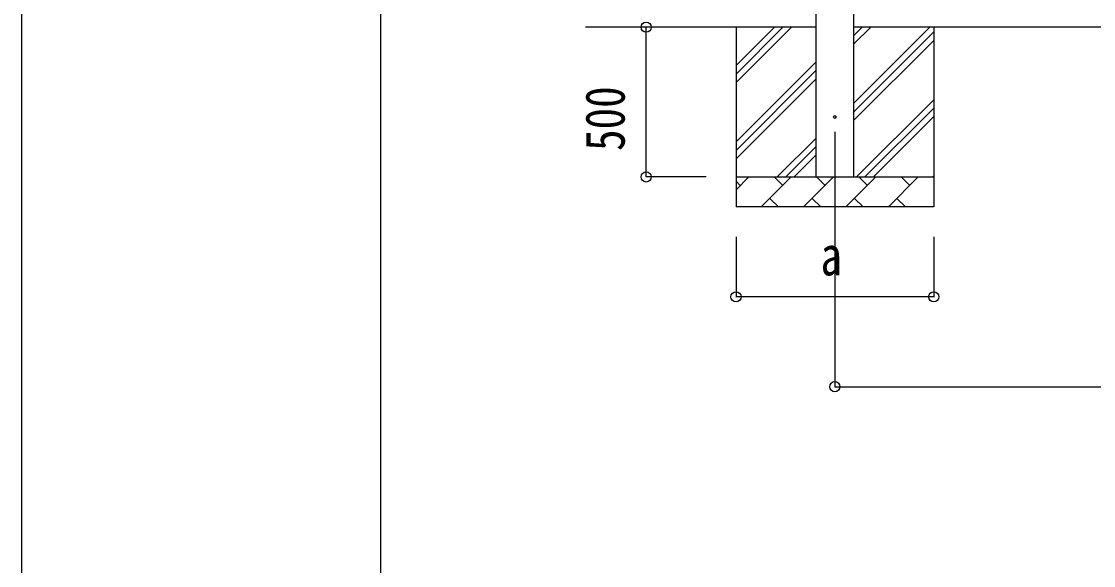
# Model space of a CAD drawing. Units: millimetres, scale not verified. Extents: x -16820 to 16820, y -11880 to 11880.
# Drawn here: x -16820 to -13241, y -6657 to -4841 of the extents above; entities that cross this region are included whole.
import ezdxf
from ezdxf.enums import TextEntityAlignment as Align

# ---------------------------------------------------------------- set-up
doc = ezdxf.new("R2010")
doc.units = ezdxf.units.MM
doc.header["$LTSCALE"] = 50
for name, color, linetype in [('0-4_YKK_12', 2, 'Continuous'), ('0-5_YKK_13', 4, 'Continuous'), ('0-6_YKK_A1', 4, 'Continuous'), ('0-7_YKK_D', 6, 'Continuous'), ('0-8_YKK_ZWAK', 7, 'Continuous')]:
    doc.layers.add(name, color=color, linetype=linetype)
doc.styles.add('ＭＳ ゴシック', font='')
doc.styles.get('ＭＳ ゴシック').set_extended_font_data('MS Gothic')

msp = doc.modelspace()

# ---------------------------------------------------------------- linework, layer by layer
at = {"layer": '0-4_YKK_12'}
msp.add_line((-14104.42, -5210), (-14104.42, -5710), dxfattribs=at)
at = {"layer": '0-5_YKK_13'}
msp.add_circle((-14104.42, -5160), 4.5, dxfattribs=at)
at = {"layer": '0-6_YKK_A1'}
for p, q in [((-14166.92, -5360), (-14166.92, -2560)), ((-14041.92, -2560), (-14041.92, -5360)), ((-14166.92, -4860), (-14936.92, -4860)), ((-14434.42, -4860), (-14434.42, -5460)), ((-14434.42, -5045.05), (-14249.37, -4860)), ((-14434.42, -5016.77), (-14277.65, -4860)), ((-14434.42, -4988.48), (-14305.94, -4860)), ((-11293.92, -4860), (-14041.92, -4860)), ((-14041.92, -5115.1), (-13786.82, -4860)), ((-14041.92, -4917.11), (-13984.81, -4860)), ((-14041.92, -4888.82), (-14013.1, -4860)), ((-13774.42, -4860), (-13774.42, -5460)), ((-14041.92, -5143.38), (-13774.42, -4875.88)), ((-14041.92, -5171.67), (-13774.42, -4904.17)), ((-14434.42, -5243.04), (-14166.92, -4975.54)), ((-14434.42, -5271.32), (-14166.92, -5003.82)), ((-14434.42, -5299.61), (-14166.92, -5032.11)), ((-14032.26, -5360), (-13774.42, -5102.16)), ((-14003.98, -5360), (-13774.42, -5130.44)), ((-13975.7, -5360), (-13774.42, -5158.73)), ((-14296.82, -5360), (-14166.92, -5230.1)), ((-14268.54, -5360), (-14166.92, -5258.38)), ((-14240.25, -5360), (-14166.92, -5286.67)), ((-14434.42, -5360), (-13774.42, -5360)), ((-14434.42, -5402.89), (-14391.53, -5360)), ((-14350.11, -5460), (-14250.11, -5360)), ((-14278.66, -5388.55), (-14307.21, -5360)), ((-14208.68, -5460), (-14108.68, -5360)), ((-14137.24, -5388.55), (-14165.79, -5360)), ((-14067.26, -5460), (-13967.26, -5360)), ((-13995.82, -5388.55), (-14024.37, -5360)), ((-13925.84, -5460), (-13825.84, -5360)), ((-13854.4, -5388.55), (-13882.95, -5360)), ((-13777.71, -5360), (-13774.42, -5356.72)), ((-14420.08, -5388.55), (-14434.42, -5374.21)), ((-14321.55, -5431.45), (-14293, -5460)), ((-14180.13, -5431.45), (-14151.58, -5460)), ((-14038.71, -5431.45), (-14010.16, -5460)), ((-13897.29, -5431.45), (-13868.74, -5460)), ((-13774.42, -5460), (-14434.42, -5460))]:
    msp.add_line(p, q, dxfattribs=at)
at = {"layer": '0-7_YKK_D'}
for p, q in [((-14734.42, -5360), (-14734.42, -4860)), ((-14534.42, -5360), (-14735.42, -5360)), ((-14434.42, -5560), (-14434.42, -5761)), ((-14104.42, -5560), (-14104.42, -6061)), ((-13774.42, -5560), (-13774.42, -5761)), ((-13774.42, -5760), (-14434.42, -5760)), ((-14104.42, -6060), (-11231.42, -6060))]:
    msp.add_line(p, q, dxfattribs=at)
for centre in [(-14734.42, -4860), (-14734.42, -5360), (-14434.42, -5760), (-13774.42, -5760), (-14104.42, -6060)]:
    msp.add_circle(centre, 17, dxfattribs=at)
at = {"layer": '0-8_YKK_ZWAK'}
msp.add_line((-15619.92, -10100), (-15619.92, 11100), dxfattribs=at)
msp.add_lwpolyline([(-16820, -11880), (16820, -11880), (16820, 11880), (-16820, 11880)], close=True, dxfattribs=at)

# ---------------------------------------------------------------- texts
at = {"layer": '0-7_YKK_D', "style": 'ＭＳ ゴシック', "width": 0.8}
msp.add_text('500', height=132, rotation=90, dxfattribs=at).set_placement((-14766.42, -5273.2), align=Align.BOTTOM_LEFT)
msp.add_text('a', height=132, dxfattribs=at).set_placement((-14152.42, -5728), align=Align.BOTTOM_LEFT)

doc.saveas('drawing.dxf')
